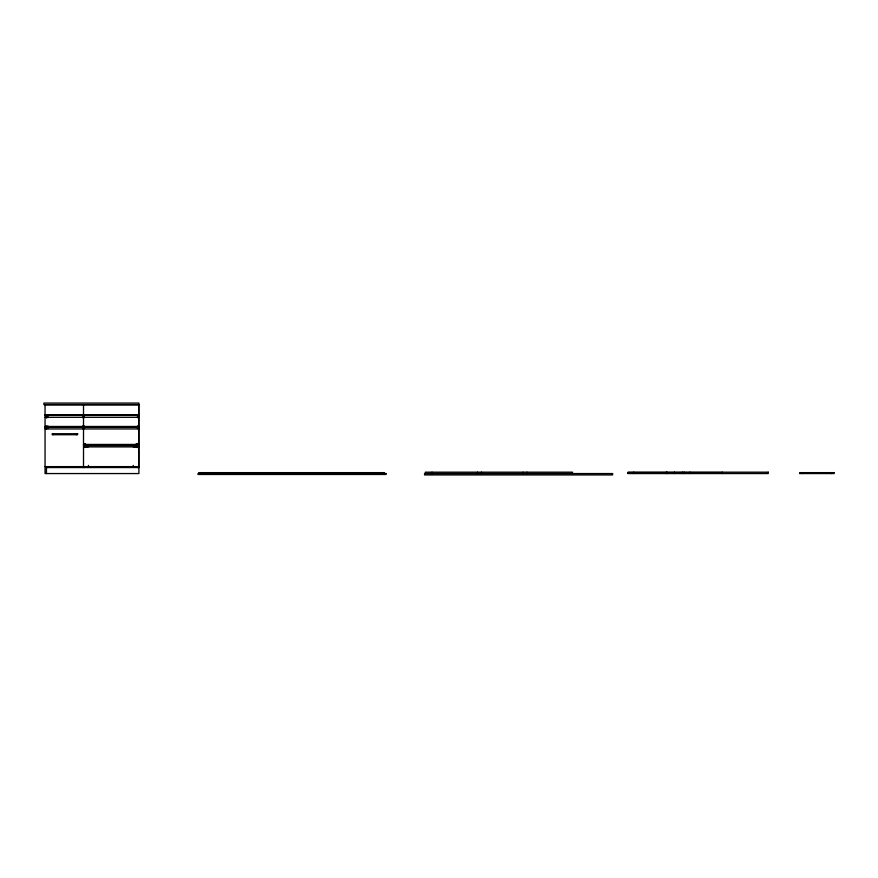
<?xml version="1.0" encoding="UTF-8"?>
<svg xmlns="http://www.w3.org/2000/svg" width="878" height="878" viewBox="0 0 878 878"><rect width="100%" height="100%" fill="white"/><g stroke="black" fill="none" stroke-linecap="round" stroke-linejoin="round"><path stroke-width="1.32" d="M138.911 404.593L43.9 404.593L43.9 403.057L138.911 403.057L138.911 473.56L45.052 473.56L45.052 404.593M45.052 404.824L138.68 404.824L138.68 466.624M45.052 414.844L138.68 414.844M45.052 415.228L138.68 415.228M45.052 415.382L138.68 415.382M45.052 417.313L138.68 417.313M45.052 426.478L138.68 426.478M45.052 426.862L138.68 426.862M45.052 427.015L138.68 427.015M45.052 428.947L138.68 428.947M83.509 444.433L138.68 444.433M83.509 444.817L138.68 444.817M83.509 444.97L138.68 444.97M84.123 446.748L88.437 446.748L88.437 445.508M137.528 446.748L133.215 446.748L133.215 445.508M83.509 446.902L138.68 446.902M45.052 466.624L138.911 466.624M46.446 467.546L138.911 467.546M628 472.562L666.303 472.562M667.071 472.562L722.243 472.562M628 473.33L666.303 473.33M667.071 473.33L722.243 473.33M831.477 472.638L831.477 473.56M802.272 472.638L802.272 473.56M722.243 472.177L722.243 473.56M689.954 472.177L689.954 473.56M684.181 472.177L684.181 473.56M682.25 472.177L682.25 473.56M674.392 472.177L674.392 473.56M667.071 472.177L667.071 473.56M666.303 472.177L666.303 473.56M633.784 472.177L633.784 473.56M572.445 473.56L572.445 472.177L425.336 472.177L425.336 473.56M526.976 472.177L526.976 473.56M522.97 472.177L522.97 473.56M481.517 472.177L481.517 473.56M477.511 472.177L477.511 473.56M432.042 472.177L432.042 473.56M384.498 473.56L384.498 472.638L198.79 472.638L198.79 473.56M292.034 472.638L292.034 473.56M289.872 472.638L289.872 473.56M137.528 415.02L137.528 417.741M137.528 425.885L137.528 428.607M137.528 443.511L137.528 447.615M137.528 466.624L137.528 467.546M137.067 443.511L137.067 445.508L84.584 445.508L84.584 443.511M136.375 443.588L136.375 444.509M135.903 444.509L135.903 445.508M133.215 465.395L133.215 466.624M88.437 465.395L88.437 466.624M85.748 444.509L85.748 445.508M85.276 443.588L85.276 444.509M84.123 415.02L84.123 417.741M84.123 425.885L84.123 428.607M84.123 443.511L84.123 447.615M84.123 466.624L84.123 467.546M83.509 404.824L83.509 466.624M82.741 415.02L82.741 417.741M82.741 425.885L82.741 428.607M82.741 466.624L82.741 467.546M76.616 433.721L76.616 434.72M53.185 433.721L53.185 434.72M47.829 415.02L47.829 417.741M47.829 425.885L47.829 428.607M47.829 466.624L47.829 467.546M46.446 415.02L46.446 418.082M46.446 425.885L46.446 428.87M46.446 466.624L46.446 473.56M77.615 433.721L52.186 433.721L52.186 434.72L77.615 434.72L77.615 433.721M768.25 472.177L628 472.177L628 473.56L768.25 473.56L768.25 472.177M834.1 472.638L799.649 472.638L799.649 473.56L834.1 473.56L834.1 472.638M386.035 473.56L198.022 473.56L198.022 474.482L386.035 474.482L386.035 473.56M612.592 473.56L424.568 473.56L424.568 474.943L612.592 474.943L612.592 473.56"/></g></svg>
